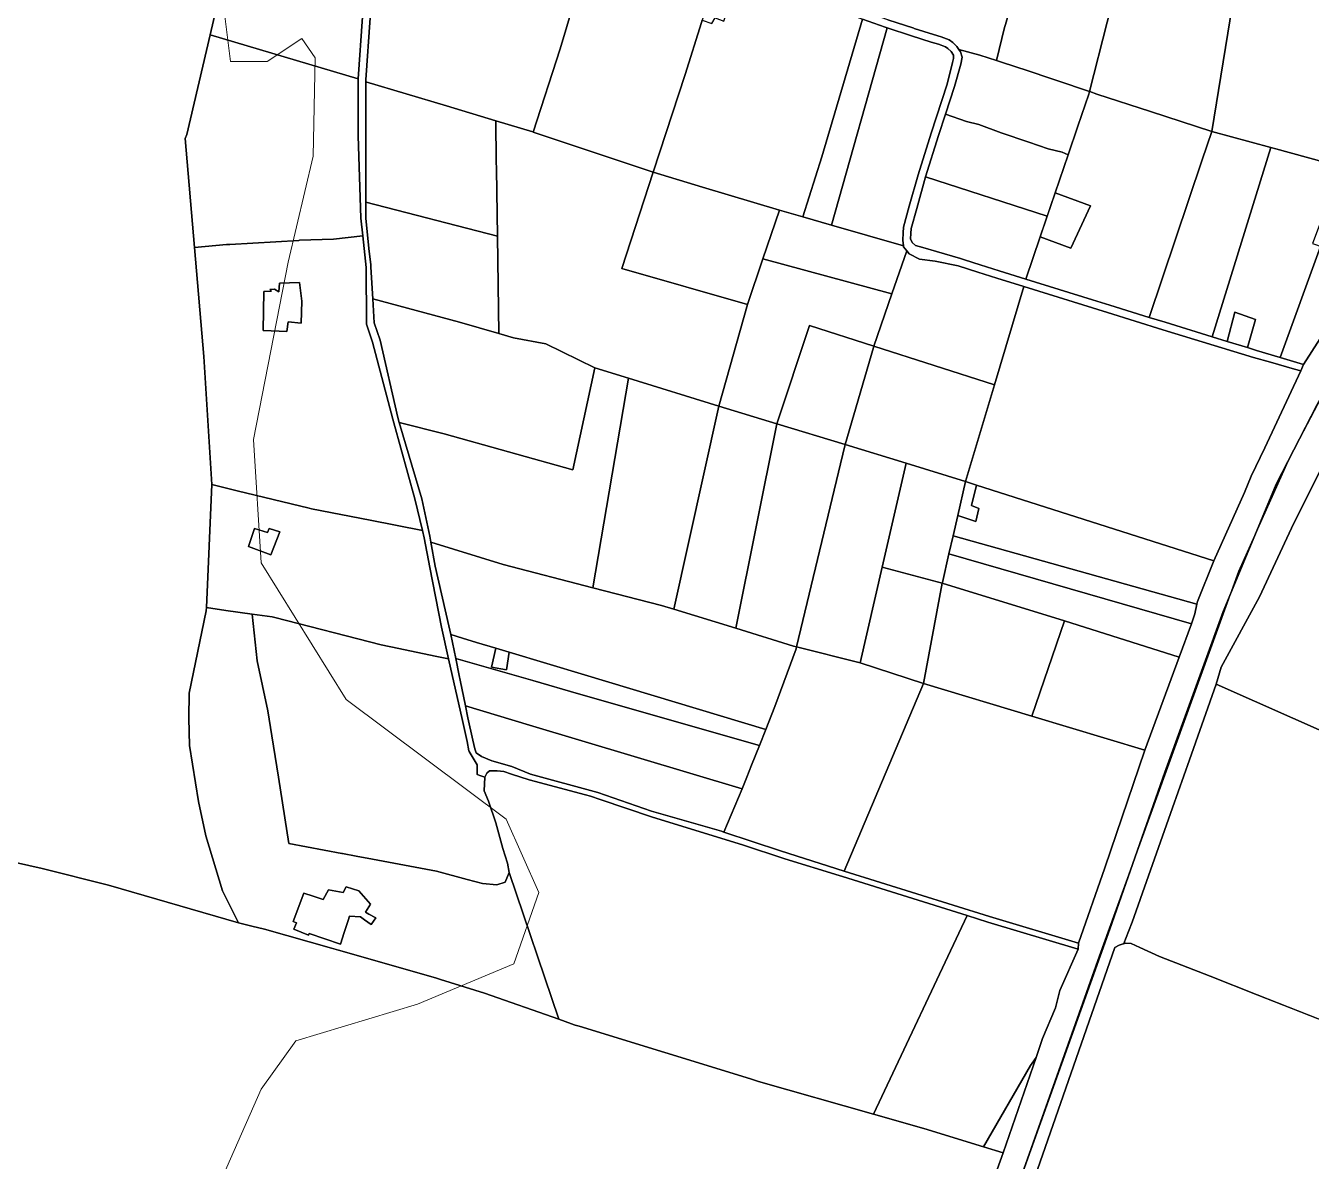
# Model space of a CAD drawing. Header units: metres. Extents: x 3 to 1027712, y 40 to 4430649.
# Drawn here: x 504594 to 505261, y 4408259 to 4408848 of the extents above; entities that cross this region are included whole.
import ezdxf

# ---------------------------------------------------------------- set-up
doc = ezdxf.new("R2010")
doc.units = ezdxf.units.M
doc.header["$MEASUREMENT"] = 0
doc.layers.add('A.ES.SDGC.CP.07003.cadastralparcel — CadastralParcel', color=1, linetype='Continuous')
doc.layers.add('Carreteras_5_km', color=2, linetype='Continuous', lineweight=30)
doc.layers.add('Habitats_5_km', color=7, linetype='Continuous', lineweight=9, true_color=0xbefad2)

msp = doc.modelspace()

# ---------------------------------------------------------------- linework, layer by layer
at = {"layer": 'A.ES.SDGC.CP.07003.cadastralparcel — CadastralParcel', "color": 7, "linetype": 'Continuous', "flags": 128}
for points in [[(505731.32, 4409298.84), (505728.68, 4409296.41), (505725.55, 4409293.22), (505710.11, 4409277.55), (505701.65, 4409268.96), (505668.82, 4409230.62), (505656.28, 4409215.97), (505617.87, 4409164), (505478.67, 4408967.89), (505391.33, 4408844.61), (505343.42, 4408778.23), (505311.14, 4408730.55), (505287.68, 4408693.64), (505264.39, 4408651.38), (505243.17, 4408610.12), (505226.8, 4408571.08), (505215.58, 4408544.07), (505185.27, 4408460.77), (505156.7, 4408379.25), (505105.82, 4408236.73)], [(505105.82, 4408236.73), (505156.7, 4408379.25), (505185.27, 4408460.77), (505215.58, 4408544.07), (505226.8, 4408571.08), (505243.17, 4408610.12), (505264.39, 4408651.38), (505287.68, 4408693.64), (505311.14, 4408730.55), (505343.42, 4408778.23), (505391.33, 4408844.61), (505478.67, 4408967.89), (505617.87, 4409164), (505656.28, 4409215.97), (505668.82, 4409230.62), (505701.65, 4409268.96), (505710.11, 4409277.55), (505725.55, 4409293.22), (505728.68, 4409296.41), (505731.32, 4409298.84)], [(504709.74, 4408928.93), (504689.85, 4408843.28), (504677.82, 4408791.49), (504676.9, 4408789.48), (504681.77, 4408732.96), (504686.65, 4408676.3), (504690.82, 4408609.88), (504687.94, 4408546.06), (504687.94, 4408546.06), (504687.72, 4408544.37), (504679.03, 4408501.63), (504678.83, 4408488.7), (504679.11, 4408474.61), (504683.73, 4408445.48), (504687.63, 4408427.65), (504696.2, 4408399.09), (504704.58, 4408382.59), (504637.08, 4408402.09), (504602.71, 4408410.8), (504555.59, 4408421.32)], [(504772.96, 4408851.95), (504770.67, 4408819.89), (504770.67, 4408818.86), (504770.69, 4408797.23), (504770.69, 4408783.8), (504770.68, 4408756.36), (504770.68, 4408747.87), (504772.47, 4408730.75), (504773.17, 4408724.05), (504773.31, 4408722.69), (504774.22, 4408706.31), (504774.92, 4408693.82), (504778.02, 4408684.87), (504787.27, 4408644.65), (504788.01, 4408642.14), (504799.67, 4408602.56), (504803.79, 4408583.07), (504804.33, 4408580.07), (504806.59, 4408567.54), (504813.79, 4408536.69), (504814.73, 4408532.12), (504817.28, 4408519.7), (504819.11, 4408510.78), (504819.6, 4408508.4), (504822.31, 4408495.16), (504823.59, 4408488.93), (504826.19, 4408477.34), (504827.14, 4408472.88), (504827.99, 4408470.71), (504830.76, 4408468.89), (504836.06, 4408466.52), (504846.44, 4408463.69), (504856.03, 4408459.73), (504891.1, 4408450.14), (504918.86, 4408440.46), (504955.26, 4408430.04), (504956.39, 4408429.67), (504985.94, 4408419.86), (505018.9, 4408409.43), (505094.39, 4408385.82), (505140.5, 4408371.93), (505140.32, 4408368.85), (505140.32, 4408368.85), (505093.51, 4408382.95), (505082.81, 4408386.29), (505017.97, 4408406.58), (505016.23, 4408407.12), (504988.11, 4408415.8), (504966.21, 4408422.96), (504919.5, 4408437.41), (504892.31, 4408446.54), (504887.29, 4408448.22), (504884.66, 4408448.93), (504855.34, 4408456.81), (504846.18, 4408459.64), (504842.23, 4408461.02), (504838.8, 4408461.39), (504834.86, 4408461.37), (504833.46, 4408460.22), (504832.45, 4408458.06), (504830.41, 4408458.79), (504828.41, 4408459.51), (504828.4, 4408464.61), (504827.92, 4408465.39), (504824.28, 4408471.37), (504824.19, 4408471.77), (504823.18, 4408476.58), (504820.9, 4408487.45), (504813.6, 4408519.5), (504809.88, 4408535.87), (504803.91, 4408566.94), (504800.86, 4408582.35), (504799.99, 4408586.04), (504796.11, 4408602.49), (504785.25, 4408641.87), (504784.72, 4408643.8), (504774.19, 4408683.7), (504770.92, 4408693.15), (504770.92, 4408693.92), (504770.9, 4408722.47), (504769.05, 4408738.98), (504768.02, 4408748.16), (504766.69, 4408790.84), (504766.67, 4408820.04), (504766.69, 4408820.33), (504768.99, 4408852.5)], [(505041.55, 4408850.97), (505055.04, 4408846.58), (505055.24, 4408846.51), (505065.22, 4408843.31), (505069.17, 4408842.18), (505073.37, 4408840.54), (505075.28, 4408839.15), (505077.45, 4408837.13), (505078.41, 4408835.62), (505079.23, 4408834.34), (505080.13, 4408831.55), (505079.5, 4408827.99), (505076.1, 4408816.42), (505071.45, 4408802.03), (505067.89, 4408790.98), (505061.07, 4408769.48), (505056.53, 4408753.2), (505053.63, 4408742.77), (505053.51, 4408740.23), (505053.39, 4408737.43), (505054.15, 4408735.53), (505055.94, 4408733.88), (505059.76, 4408732.88), (505066.88, 4408730.75), (505079.23, 4408727.24), (505081.34, 4408726.56), (505089.41, 4408723.97), (505099.33, 4408720.83), (505113.17, 4408716.53), (505147.76, 4408705.78), (505156.73, 4408703), (505177.24, 4408696.64), (505185.49, 4408694.08), (505209.8, 4408686.61), (505217.67, 4408684.19), (505228.15, 4408680.96), (505232.45, 4408679.64), (505232.89, 4408679.51), (505245.1, 4408675.86), (505257.27, 4408672.23), (505255.88, 4408668.93), (505255.88, 4408668.93), (505252.62, 4408669.83), (505240.07, 4408673.35), (505231.29, 4408675.81), (505184.31, 4408690.26), (505155.54, 4408699.18), (505112.22, 4408712.64), (505098.14, 4408717.01), (505088.19, 4408720.16), (505078.07, 4408723.41), (505066.13, 4408725.79), (505057.99, 4408726.78), (505052.64, 4408729.68), (505051.35, 4408731.24), (505049.71, 4408733.23), (505049.65, 4408733.79), (505049.35, 4408736.74), (505049.51, 4408740.41), (505049.65, 4408743.41), (505052.68, 4408754.27), (505057.24, 4408770.62), (505064.08, 4408792.19), (505072.27, 4408817.59), (505075.18, 4408828.86), (505075.68, 4408830.9), (505075.58, 4408832.62), (505074.35, 4408834.55), (505072.73, 4408836.06), (505071.43, 4408837), (505067.89, 4408838.39), (505064.06, 4408839.48), (505053.81, 4408842.77), (505041.24, 4408846.87), (505040.26, 4408847.19), (505028.38, 4408851.41)], [(505083.47, 4408213.35), (505101.33, 4408263.19), (505118.53, 4408312.76), (505121.91, 4408322.59), (505128.58, 4408338.47), (505130.74, 4408347.48), (505140.32, 4408368.85), (505140.5, 4408371.93), (505154.15, 4408411.02), (505174.96, 4408472.21), (505192.76, 4408520.41), (505199.07, 4408537.7), (505200.93, 4408542.83), (505201.93, 4408547.81), (505202.19, 4408549.19), (505210.73, 4408570.33), (505226.7, 4408605.74), (505230.15, 4408614.23), (505237.13, 4408629.03), (505255.88, 4408668.93), (505257.27, 4408672.23), (505271.76, 4408694.81)], [(505267.12, 4408619.56), (505251.02, 4408587.27), (505234.39, 4408551.69), (505214.62, 4408515.23), (505212.03, 4408506.44), (505198.15, 4408467.11), (505189.34, 4408442.23), (505176.83, 4408406.96), (505168.29, 4408382.89), (505166.46, 4408378.1), (505164.04, 4408371.82), (505163.22, 4408371.58), (505161.57, 4408370.94), (505159.36, 4408369.81), (505119.3, 4408254.55)], [(504555.59, 4408421.32), (504602.71, 4408410.8), (504637.08, 4408402.09), (504704.58, 4408382.59), (504711.56, 4408380.89), (504717.99, 4408379.32), (504752.78, 4408369.48), (504756.42, 4408368.44), (504806.85, 4408353.99), (504809.39, 4408353.2), (504832.18, 4408346.07), (504870.74, 4408332.54), (504877.41, 4408330.2), (504878.77, 4408329.72), (504879.35, 4408329.54), (504881.29, 4408328.95), (504970.22, 4408301.61), (504974.37, 4408300.33), (505034.15, 4408283.31), (505060.29, 4408275.86), (505091.28, 4408266.29), (505101.33, 4408263.19), (505083.47, 4408213.35)], [(505119.3, 4408254.55), (505159.36, 4408369.81), (505161.57, 4408370.94), (505163.22, 4408371.58), (505165, 4408372.1), (505167.8, 4408371.85), (505172.39, 4408369.84), (505182.57, 4408365.04), (505208.8, 4408354.97), (505233.24, 4408345.28), (505291.93, 4408322.23), (505332.55, 4408307), (505362.34, 4408295.93), (505370.61, 4408292.27), (505363.93, 4408268.98), (505354.72, 4408237.17)]]:
    msp.add_lwpolyline(points, dxfattribs=at)
for points in [[(505018.9, 4408859.02), (505017.56, 4408859.46), (505018.37, 4408862.2), (505025.77, 4408887.31), (505046, 4408955.97), (505070.93, 4408948.47), (505083.87, 4408944.58), (505118.34, 4408934.22), (505127.79, 4408931.37), (505112.56, 4408883.24), (505102.6, 4408848.65), (505102.18, 4408846.95), (505097.99, 4408829.88), (505089.28, 4408832.72), (505078.41, 4408835.62), (505077.45, 4408837.13), (505075.28, 4408839.15), (505073.37, 4408840.54), (505069.17, 4408842.18), (505065.22, 4408843.31), (505055.24, 4408846.51), (505055.04, 4408846.58), (505041.55, 4408850.97), (505018.9, 4408859.02)], [(504766.69, 4408820.33), (504689.85, 4408843.28), (504709.74, 4408928.93), (504712.26, 4408939.73), (504788.18, 4408915.88), (504781.72, 4408899.39), (504775.81, 4408887.8), (504773.69, 4408875.27), (504768.99, 4408852.5), (504766.69, 4408820.33)], [(504770.67, 4408819.89), (504772.96, 4408851.95), (504777.62, 4408874.53), (504779.65, 4408886.53), (504785.37, 4408897.75), (504792.33, 4408915.5), (504795.8, 4408931.14), (504798.36, 4408932.03), (504801.56, 4408931.14), (504807.26, 4408929.27), (504814.9, 4408926.76), (504852.26, 4408914.48), (504858.93, 4408912.02), (504890.58, 4408900.33), (504886.91, 4408887.99), (504885.27, 4408882.45), (504871.43, 4408835.87), (504857.52, 4408792.8), (504857.28, 4408792.88), (504838.06, 4408798.64), (504812.56, 4408806.29), (504770.67, 4408818.86), (504770.67, 4408819.89)], [(505110.03, 4408825.94), (505097.99, 4408829.88), (505102.18, 4408846.95), (505102.6, 4408848.65), (505112.56, 4408883.24), (505127.79, 4408931.37), (505133.82, 4408929.56), (505154.28, 4408923.46), (505173.79, 4408917.64), (505167.47, 4408895.38), (505155.37, 4408849.86), (505146.17, 4408813.83), (505111.74, 4408825.37), (505110.03, 4408825.94)], [(505146.42, 4408813.75), (505146.17, 4408813.83), (505155.37, 4408849.86), (505167.47, 4408895.38), (505173.79, 4408917.64), (505221.36, 4408903.46), (505227.29, 4408901.62), (505209.67, 4408793.02), (505177.83, 4408803.36), (505150.11, 4408812.36), (505146.42, 4408813.75)], [(504919.77, 4408771.89), (504857.52, 4408792.8), (504871.43, 4408835.87), (504885.27, 4408882.45), (504886.91, 4408887.99), (504890.58, 4408900.33), (504894.82, 4408898.76), (504896.22, 4408898.25), (504897.98, 4408897.3), (504900.59, 4408895.89), (504901.21, 4408895.7), (504909.59, 4408893.05), (504953.88, 4408877.31), (504950.5, 4408867.14), (504948.32, 4408860.54), (504945.26, 4408850.78), (504944.87, 4408849.55), (504936.45, 4408822.64), (504919.77, 4408771.89)], [(505240.33, 4408784.68), (505209.67, 4408793.02), (505227.29, 4408901.62), (505244.14, 4408896.41), (505263.8, 4408890.34), (505281.48, 4408884.87), (505301.78, 4408878.59), (505295.56, 4408851.84), (505295.36, 4408851.01), (505267.57, 4408777.35), (505242.88, 4408783.99), (505240.33, 4408784.68)], [(504945.43, 4408764.22), (504919.77, 4408771.89), (504936.45, 4408822.64), (504944.87, 4408849.55), (504945.26, 4408850.78), (504950.3, 4408849), (504952, 4408852.08), (504956.52, 4408850.37), (504959.28, 4408858.96), (504954.62, 4408860.47), (504956.13, 4408865.65), (504950.5, 4408867.14), (504953.88, 4408877.31), (504958.08, 4408875.82), (504966.22, 4408873.01), (505006.9, 4408858.94), (505017.61, 4408855.23), (505028.38, 4408851.41), (505007.25, 4408779.96), (504997.48, 4408748.8), (504985.31, 4408752.3), (504945.43, 4408764.22)], [(505012.29, 4408744.54), (504997.48, 4408748.8), (505007.25, 4408779.96), (505028.38, 4408851.41), (505040.26, 4408847.19), (505041.24, 4408846.87), (505012.29, 4408744.54)], [(505049.65, 4408733.79), (505012.29, 4408744.54), (505041.24, 4408846.87), (505053.81, 4408842.77), (505064.06, 4408839.48), (505067.89, 4408838.39), (505071.43, 4408837), (505072.73, 4408836.06), (505074.35, 4408834.55), (505075.58, 4408832.62), (505075.68, 4408830.9), (505075.18, 4408828.86), (505072.27, 4408817.59), (505064.08, 4408792.19), (505057.24, 4408770.62), (505052.68, 4408754.27), (505049.65, 4408743.41), (505049.51, 4408740.41), (505049.35, 4408736.74), (505049.65, 4408733.79)], [(504681.77, 4408732.96), (504676.9, 4408789.48), (504677.82, 4408791.49), (504689.85, 4408843.28), (504766.69, 4408820.33), (504766.67, 4408820.04), (504766.69, 4408790.84), (504768.02, 4408748.16), (504769.05, 4408738.98), (504753.85, 4408737.22), (504736.17, 4408736.61), (504735.9, 4408736.59), (504700.03, 4408734.51), (504698.3, 4408734.37), (504681.77, 4408732.96)], [(505110.03, 4408825.94), (505111.74, 4408825.37), (505146.17, 4408813.83), (505145.79, 4408812.35), (505140.16, 4408795.81), (505135.13, 4408781.04), (505132, 4408782.32), (505124.75, 4408784.07), (505114.69, 4408787.46), (505100.35, 4408792.42), (505088.73, 4408796.64), (505082.37, 4408798.27), (505071.45, 4408802.03), (505076.1, 4408816.42), (505079.5, 4408827.99), (505080.13, 4408831.55), (505079.23, 4408834.34), (505078.41, 4408835.62), (505089.28, 4408832.72), (505097.99, 4408829.88), (505110.03, 4408825.94)], [(504770.67, 4408818.86), (504812.56, 4408806.29), (504838.06, 4408798.64), (504838.38, 4408777.63), (504838.44, 4408773.45), (504838.98, 4408738.79), (504770.68, 4408756.36), (504770.69, 4408783.8), (504770.69, 4408797.23), (504770.67, 4408818.86)], [(505147.76, 4408705.78), (505113.17, 4408716.53), (505120.63, 4408738.45), (505136.57, 4408732.53), (505146.82, 4408754.42), (505128.37, 4408761.18), (505135.13, 4408781.04), (505140.16, 4408795.81), (505145.79, 4408812.35), (505146.17, 4408813.83), (505146.42, 4408813.75), (505150.11, 4408812.36), (505177.83, 4408803.36), (505209.67, 4408793.02), (505204.75, 4408778.39), (505177.24, 4408696.64), (505156.73, 4408703), (505147.76, 4408705.78)], [(505124.28, 4408749.17), (505061.07, 4408769.48), (505067.89, 4408790.98), (505071.45, 4408802.03), (505082.37, 4408798.27), (505088.73, 4408796.64), (505100.35, 4408792.42), (505114.69, 4408787.46), (505124.75, 4408784.07), (505132, 4408782.32), (505135.13, 4408781.04), (505128.37, 4408761.18), (505124.28, 4408749.17)], [(504838.06, 4408798.64), (504857.28, 4408792.88), (504857.52, 4408792.8), (504919.77, 4408771.89), (504903.48, 4408722.02), (504968.76, 4408703.33), (504953.87, 4408650.66), (504906.97, 4408665.02), (504889.48, 4408670.38), (504864.01, 4408682.87), (504847.34, 4408686.11), (504839.75, 4408688.28), (504838.98, 4408738.79), (504838.44, 4408773.45), (504838.38, 4408777.63), (504838.06, 4408798.64)], [(505185.49, 4408694.08), (505177.24, 4408696.64), (505204.75, 4408778.39), (505209.67, 4408793.02), (505240.33, 4408784.68), (505209.8, 4408686.61), (505185.49, 4408694.08)], [(505217.67, 4408684.19), (505209.8, 4408686.61), (505240.33, 4408784.68), (505242.88, 4408783.99), (505267.57, 4408777.35), (505276.79, 4408774.43), (505261.99, 4408735.01), (505264.53, 4408734.03), (505266.08, 4408733.43), (505245.1, 4408675.86), (505232.89, 4408679.51), (505232.45, 4408679.64), (505228.15, 4408680.96), (505232.29, 4408695.52), (505221.72, 4408699.42), (505217.67, 4408684.19)], [(504968.76, 4408703.33), (504903.48, 4408722.02), (504919.77, 4408771.89), (504945.43, 4408764.22), (504985.31, 4408752.3), (504976.76, 4408726.98), (504968.76, 4408703.33)], [(505124.28, 4408749.17), (505120.63, 4408738.45), (505113.17, 4408716.53), (505099.33, 4408720.83), (505089.41, 4408723.97), (505081.34, 4408726.56), (505079.23, 4408727.24), (505066.88, 4408730.75), (505059.76, 4408732.88), (505055.94, 4408733.88), (505054.15, 4408735.53), (505053.39, 4408737.43), (505053.51, 4408740.23), (505053.63, 4408742.77), (505056.53, 4408753.2), (505061.07, 4408769.48), (505124.28, 4408749.17)], [(505136.57, 4408732.53), (505120.63, 4408738.45), (505128.37, 4408761.18), (505146.82, 4408754.42), (505136.57, 4408732.53)], [(504770.68, 4408756.36), (504838.98, 4408738.79), (504839.75, 4408688.28), (504819.34, 4408694.14), (504774.22, 4408706.31), (504773.31, 4408722.69), (504773.17, 4408724.05), (504772.47, 4408730.75), (504770.68, 4408747.87), (504770.68, 4408756.36)], [(505043.64, 4408708.82), (504976.76, 4408726.98), (504985.31, 4408752.3), (504997.48, 4408748.8), (505012.29, 4408744.54), (505049.65, 4408733.79), (505049.71, 4408733.23), (505051.35, 4408731.24), (505043.64, 4408708.82)], [(504686.65, 4408676.3), (504681.77, 4408732.96), (504698.3, 4408734.37), (504700.03, 4408734.51), (504735.9, 4408736.59), (504736.17, 4408736.61), (504753.85, 4408737.22), (504769.05, 4408738.98), (504770.9, 4408722.47), (504770.92, 4408693.92), (504770.92, 4408693.15), (504774.19, 4408683.7), (504784.72, 4408643.8), (504785.25, 4408641.87), (504796.11, 4408602.49), (504799.99, 4408586.04), (504772.91, 4408591.43), (504742.5, 4408597.39), (504741.23, 4408597.64), (504703.93, 4408606.7), (504690.82, 4408609.88), (504686.65, 4408676.3)], [(505257.27, 4408672.23), (505245.1, 4408675.86), (505266.08, 4408733.43), (505276.97, 4408729.23), (505291.67, 4408723.7), (505283.8, 4408712.87), (505271.76, 4408694.81), (505257.27, 4408672.23)], [(504984.02, 4408641.44), (504953.87, 4408650.66), (504968.76, 4408703.33), (504976.76, 4408726.98), (505043.64, 4408708.82), (505034.31, 4408681.67), (505000.84, 4408692.39), (504984.02, 4408641.44)], [(505096.93, 4408661.62), (505034.31, 4408681.67), (505043.64, 4408708.82), (505051.35, 4408731.24), (505052.64, 4408729.68), (505057.99, 4408726.78), (505066.13, 4408725.79), (505078.07, 4408723.41), (505088.19, 4408720.16), (505098.14, 4408717.01), (505112.22, 4408712.64), (505096.93, 4408661.62)], [(504729.66, 4408689.23), (504725.6, 4408689.55), (504717.34, 4408689.81), (504717.67, 4408710.11), (504721.62, 4408710.18), (504720.87, 4408711.08), (504723.29, 4408711.3), (504725.55, 4408709.86), (504725.88, 4408714.43), (504736.19, 4408714.74), (504737.42, 4408705.1), (504737.1, 4408693.56), (504730.38, 4408694.3), (504729.66, 4408689.23)], [(504725.88, 4408714.43), (504725.55, 4408709.86), (504723.29, 4408711.3), (504720.87, 4408711.08), (504721.62, 4408710.18), (504717.67, 4408710.11), (504717.34, 4408689.81), (504725.6, 4408689.55), (504729.66, 4408689.23), (504730.38, 4408694.3), (504737.1, 4408693.56), (504737.42, 4408705.1), (504736.19, 4408714.74), (504725.88, 4408714.43)], [(505240.07, 4408673.35), (505252.62, 4408669.83), (505255.88, 4408668.93), (505237.13, 4408629.03), (505230.15, 4408614.23), (505226.7, 4408605.74), (505210.73, 4408570.33), (505087.59, 4408609.67), (505081.91, 4408611.49), (505096.93, 4408661.62), (505112.22, 4408712.64), (505155.54, 4408699.18), (505184.31, 4408690.26), (505231.29, 4408675.81), (505240.07, 4408673.35)], [(504774.22, 4408706.31), (504819.34, 4408694.14), (504839.75, 4408688.28), (504847.34, 4408686.11), (504864.01, 4408682.87), (504889.48, 4408670.38), (504878.14, 4408617.47), (504811.33, 4408636.29), (504788.01, 4408642.14), (504787.27, 4408644.65), (504778.02, 4408684.87), (504774.92, 4408693.82), (504774.22, 4408706.31)], [(505228.15, 4408680.96), (505217.67, 4408684.19), (505221.72, 4408699.42), (505232.29, 4408695.52), (505228.15, 4408680.96)], [(505019.37, 4408630.62), (504984.02, 4408641.44), (505000.84, 4408692.39), (505034.31, 4408681.67), (505034.06, 4408680.95), (505019.37, 4408630.62)], [(505051.06, 4408620.93), (505019.37, 4408630.62), (505034.06, 4408680.95), (505034.31, 4408681.67), (505096.93, 4408661.62), (505081.91, 4408611.49), (505051.06, 4408620.93)], [(504788.01, 4408642.14), (504811.33, 4408636.29), (504878.14, 4408617.47), (504889.48, 4408670.38), (504906.97, 4408665.02), (504888.52, 4408556.41), (504842, 4408568.41), (504804.33, 4408580.07), (504803.79, 4408583.07), (504799.67, 4408602.56), (504788.01, 4408642.14)], [(504924.09, 4408547.24), (504888.52, 4408556.41), (504906.97, 4408665.02), (504953.87, 4408650.66), (504930.55, 4408545.25), (504924.09, 4408547.24)], [(505285.97, 4408656.49), (505286.76, 4408658.11), (505342.32, 4408634.03), (505378.42, 4408615.25), (505388.99, 4408611.19), (505388.78, 4408610.36), (505337.46, 4408509.68), (505312.96, 4408461.62), (505212.03, 4408506.44), (505214.62, 4408515.23), (505234.39, 4408551.69), (505251.02, 4408587.27), (505267.12, 4408619.56), (505274.15, 4408633.52), (505285.97, 4408656.49)], [(504962.65, 4408535.38), (504930.55, 4408545.25), (504953.87, 4408650.66), (504984.02, 4408641.44), (504962.65, 4408535.38)], [(504992.69, 4408526.14), (504962.65, 4408535.38), (504984.02, 4408641.44), (505019.37, 4408630.62), (505019.17, 4408629.94), (504994.24, 4408525.75), (504992.69, 4408526.14)], [(505027.18, 4408517.37), (504994.24, 4408525.75), (505019.17, 4408629.94), (505019.37, 4408630.62), (505051.06, 4408620.93), (505038.65, 4408567.09), (505027.18, 4408517.37)], [(505069.82, 4408558.7), (505038.65, 4408567.09), (505051.06, 4408620.93), (505081.91, 4408611.49), (505077.89, 4408593.92), (505075.45, 4408583.27), (505073.3, 4408573.9), (505069.91, 4408559.11), (505069.82, 4408558.7)], [(504703.93, 4408606.7), (504741.23, 4408597.64), (504742.5, 4408597.39), (504772.91, 4408591.43), (504799.99, 4408586.04), (504800.86, 4408582.35), (504803.91, 4408566.94), (504809.88, 4408535.87), (504813.6, 4408519.5), (504806.71, 4408520.93), (504787.71, 4408524.85), (504778.53, 4408526.74), (504723.44, 4408540.88), (504721.97, 4408541.26), (504711.61, 4408542.72), (504697.97, 4408544.64), (504687.94, 4408546.06), (504690.82, 4408609.88), (504703.93, 4408606.7)], [(505201.93, 4408547.81), (505075.45, 4408583.27), (505077.89, 4408593.92), (505087.3, 4408590.67), (505088.81, 4408597.41), (505084.99, 4408599.04), (505087.59, 4408609.67), (505210.73, 4408570.33), (505202.19, 4408549.19), (505201.93, 4408547.81)], [(505087.3, 4408590.67), (505077.89, 4408593.92), (505081.91, 4408611.49), (505087.59, 4408609.67), (505084.99, 4408599.04), (505088.81, 4408597.41), (505087.3, 4408590.67)], [(504709.81, 4408577.83), (504712.83, 4408587.19), (504719.68, 4408585.06), (504720.45, 4408587.06), (504726.02, 4408585.44), (504721.41, 4408573.39), (504709.81, 4408577.83)], [(504709.81, 4408577.83), (504721.41, 4408573.39), (504726.02, 4408585.44), (504720.45, 4408587.06), (504719.68, 4408585.06), (504712.83, 4408587.19), (504709.81, 4408577.83)], [(504804.33, 4408580.07), (504842, 4408568.41), (504888.52, 4408556.41), (504924.09, 4408547.24), (504930.55, 4408545.25), (504962.65, 4408535.38), (504992.69, 4408526.14), (504994.24, 4408525.75), (504993.97, 4408524.62), (504982.97, 4408494.84), (504978.23, 4408482.85), (504884.22, 4408511.18), (504845.03, 4408522.98), (504838.07, 4408525.08), (504828.17, 4408528.07), (504820.91, 4408530.25), (504814.73, 4408532.12), (504813.79, 4408536.69), (504806.59, 4408567.54), (504804.33, 4408580.07)], [(505199.07, 4408537.7), (505073.3, 4408573.9), (505075.45, 4408583.27), (505201.93, 4408547.81), (505200.93, 4408542.83), (505199.07, 4408537.7)], [(505192.76, 4408520.41), (505133.16, 4408539.19), (505069.82, 4408558.7), (505069.91, 4408559.11), (505073.3, 4408573.9), (505199.07, 4408537.7), (505192.76, 4408520.41)], [(505060.15, 4408506.69), (505027.18, 4408517.37), (505038.65, 4408567.09), (505069.82, 4408558.7), (505060.15, 4408506.69)], [(505116.25, 4408489.84), (505060.15, 4408506.69), (505069.82, 4408558.7), (505133.16, 4408539.19), (505116.25, 4408489.84)], [(504696.2, 4408399.09), (504687.63, 4408427.65), (504683.73, 4408445.48), (504679.11, 4408474.61), (504678.83, 4408488.7), (504679.03, 4408501.63), (504687.72, 4408544.37), (504687.94, 4408546.06), (504697.97, 4408544.64), (504711.61, 4408542.72), (504714.24, 4408518.43), (504719.8, 4408492.58), (504721.89, 4408479.58), (504725.35, 4408458.11), (504730.77, 4408423.77), (504758.23, 4408418.58), (504758.47, 4408418.53), (504765.68, 4408417.17), (504774.07, 4408415.58), (504807.38, 4408409.29), (504823.24, 4408405.08), (504831.23, 4408402.93), (504838.6, 4408402.21), (504843, 4408403.64), (504844.97, 4408408.67), (504870.74, 4408332.54), (504832.18, 4408346.07), (504809.39, 4408353.2), (504806.85, 4408353.99), (504756.42, 4408368.44), (504752.78, 4408369.48), (504717.99, 4408379.32), (504711.56, 4408380.89), (504704.58, 4408382.59), (504696.2, 4408399.09)], [(504711.61, 4408542.72), (504721.97, 4408541.26), (504723.44, 4408540.88), (504778.53, 4408526.74), (504787.71, 4408524.85), (504806.71, 4408520.93), (504813.6, 4408519.5), (504820.9, 4408487.45), (504823.18, 4408476.58), (504824.19, 4408471.77), (504824.28, 4408471.37), (504827.92, 4408465.39), (504828.4, 4408464.61), (504828.41, 4408459.51), (504830.41, 4408458.79), (504832.45, 4408458.06), (504832.1, 4408451.04), (504834.39, 4408445.65), (504838.17, 4408434.41), (504841.77, 4408421.17), (504844.13, 4408413.6), (504844.97, 4408408.67), (504843, 4408403.64), (504838.6, 4408402.21), (504831.23, 4408402.93), (504823.24, 4408405.08), (504807.38, 4408409.29), (504774.07, 4408415.58), (504765.68, 4408417.17), (504758.47, 4408418.53), (504758.23, 4408418.58), (504730.77, 4408423.77), (504725.35, 4408458.11), (504721.89, 4408479.58), (504719.8, 4408492.58), (504714.24, 4408518.43), (504711.61, 4408542.72)], [(505174.96, 4408472.21), (505116.25, 4408489.84), (505133.16, 4408539.19), (505192.76, 4408520.41), (505174.96, 4408472.21)], [(504814.73, 4408532.12), (504820.91, 4408530.25), (504828.17, 4408528.07), (504838.07, 4408525.08), (504835.88, 4408515.12), (504843.65, 4408513.77), (504845.03, 4408522.98), (504884.22, 4408511.18), (504978.23, 4408482.85), (504974.94, 4408474.55), (504881.04, 4408501.44), (504857.37, 4408508.22), (504817.28, 4408519.7), (504814.73, 4408532.12)], [(504817.28, 4408519.7), (504857.37, 4408508.22), (504881.04, 4408501.44), (504974.94, 4408474.55), (504970.88, 4408464.27), (504968.42, 4408458.05), (504965.91, 4408452.12), (504855.64, 4408485.17), (504822.31, 4408495.16), (504819.6, 4408508.4), (504819.11, 4408510.78), (504817.28, 4408519.7)], [(504845.03, 4408522.98), (504843.65, 4408513.77), (504835.88, 4408515.12), (504838.07, 4408525.08), (504845.03, 4408522.98)], [(504985.94, 4408419.86), (504956.39, 4408429.67), (504965.91, 4408452.12), (504968.42, 4408458.05), (504970.88, 4408464.27), (504974.94, 4408474.55), (504978.23, 4408482.85), (504982.97, 4408494.84), (504993.97, 4408524.62), (504994.24, 4408525.75), (505027.18, 4408517.37), (505060.15, 4408506.69), (505018.9, 4408409.43), (504985.94, 4408419.86)], [(505140.5, 4408371.93), (505094.39, 4408385.82), (505018.9, 4408409.43), (505060.15, 4408506.69), (505116.25, 4408489.84), (505174.96, 4408472.21), (505154.15, 4408411.02), (505140.5, 4408371.93)], [(505286.07, 4408324.54), (505233.24, 4408345.28), (505208.8, 4408354.97), (505182.57, 4408365.04), (505172.39, 4408369.84), (505167.8, 4408371.85), (505165, 4408372.1), (505164.04, 4408371.82), (505166.46, 4408378.1), (505168.29, 4408382.89), (505176.83, 4408406.96), (505189.34, 4408442.23), (505198.15, 4408467.11), (505212.03, 4408506.44), (505312.96, 4408461.62), (505302.71, 4408440.23), (505292.63, 4408423.56), (505316, 4408414.6), (505320.6, 4408413.06), (505287.89, 4408329.2), (505286.07, 4408324.54)], [(504822.31, 4408495.16), (504855.64, 4408485.17), (504965.91, 4408452.12), (504956.39, 4408429.67), (504955.26, 4408430.04), (504918.86, 4408440.46), (504891.1, 4408450.14), (504856.03, 4408459.73), (504846.44, 4408463.69), (504836.06, 4408466.52), (504830.76, 4408468.89), (504827.99, 4408470.71), (504827.14, 4408472.88), (504826.19, 4408477.34), (504823.59, 4408488.93), (504822.31, 4408495.16)], [(504844.13, 4408413.6), (504841.77, 4408421.17), (504838.17, 4408434.41), (504834.39, 4408445.65), (504832.1, 4408451.04), (504832.45, 4408458.06), (504833.46, 4408460.22), (504834.86, 4408461.37), (504838.8, 4408461.39), (504842.23, 4408461.02), (504846.18, 4408459.64), (504855.34, 4408456.81), (504884.66, 4408448.93), (504887.29, 4408448.22), (504892.31, 4408446.54), (504919.5, 4408437.41), (504966.21, 4408422.96), (504988.11, 4408415.8), (505016.23, 4408407.12), (505017.97, 4408406.58), (505082.81, 4408386.29), (505034.15, 4408283.31), (504974.37, 4408300.33), (504970.22, 4408301.61), (504881.29, 4408328.95), (504879.35, 4408329.54), (504878.77, 4408329.72), (504877.41, 4408330.2), (504870.74, 4408332.54), (504844.97, 4408408.67), (504844.13, 4408413.6)], [(504738.49, 4408397.88), (504743.31, 4408396.33), (504748.48, 4408394.67), (504751.35, 4408399.7), (504758.95, 4408398.3), (504760.53, 4408401.32), (504767.1, 4408399.18), (504773.09, 4408392.23), (504770.48, 4408388.09), (504772.27, 4408387.11), (504775.77, 4408385.21), (504773.43, 4408381.7), (504769.99, 4408384.12), (504767.9, 4408385.6), (504762.19, 4408386.07), (504761.48, 4408383.85), (504759.44, 4408377.48), (504757.51, 4408371.43), (504741.24, 4408376.97), (504740.95, 4408376.18), (504733.32, 4408379.24), (504734.62, 4408382.6), (504734.6, 4408382.61), (504732.92, 4408383.26), (504738.49, 4408397.88)], [(504738.49, 4408397.88), (504732.92, 4408383.26), (504734.6, 4408382.61), (504734.62, 4408382.6), (504733.32, 4408379.24), (504740.95, 4408376.18), (504741.24, 4408376.97), (504757.51, 4408371.43), (504759.44, 4408377.48), (504761.48, 4408383.85), (504762.19, 4408386.07), (504767.9, 4408385.6), (504769.99, 4408384.12), (504773.43, 4408381.7), (504775.77, 4408385.21), (504772.27, 4408387.11), (504770.48, 4408388.09), (504773.09, 4408392.23), (504767.1, 4408399.18), (504760.53, 4408401.32), (504758.95, 4408398.3), (504751.35, 4408399.7), (504748.48, 4408394.67), (504743.31, 4408396.33), (504738.49, 4408397.88)], [(505119.24, 4408314.83), (505118.53, 4408312.76), (505115.67, 4408308.48), (505091.28, 4408266.29), (505060.29, 4408275.86), (505034.15, 4408283.31), (505082.81, 4408386.29), (505093.51, 4408382.95), (505140.32, 4408368.85), (505130.74, 4408347.48), (505128.58, 4408338.47), (505121.91, 4408322.59), (505119.24, 4408314.83)], [(505101.33, 4408263.19), (505091.28, 4408266.29), (505115.67, 4408308.48), (505118.53, 4408312.76), (505101.33, 4408263.19)]]:
    msp.add_lwpolyline(points, close=True, dxfattribs=at)
at = {"layer": 'Carreteras_5_km'}
for p, q in [((505151.46, 4408365.47, 19.58), (505155.96, 4408377.91, 19.66)), ((505151.46, 4408365.47, 19.58), (505155.96, 4408377.91, 19.66)), ((505067.91, 4408130.11, 18.8), (505151.46, 4408365.47, 19.58)), ((505067.91, 4408130.11, 18.8), (505151.46, 4408365.47, 19.58))]:
    msp.add_line(p, q, dxfattribs=at)
for points in [[(505223.79, 4408564.92, 21.47), (505250.24, 4408623.95, 22.37), (505272.06, 4408665.47, 22.85)], [(505223.79, 4408564.92, 21.47), (505250.24, 4408623.95, 22.37), (505272.06, 4408665.47, 22.85)], [(505155.96, 4408377.91, 19.66), (505217.21, 4408546.77, 21.17), (505223.79, 4408564.92, 21.47)], [(505155.96, 4408377.91, 19.66), (505217.21, 4408546.77, 21.17), (505223.79, 4408564.92, 21.47)]]:
    msp.add_polyline3d(points, dxfattribs=at)
at = {"layer": 'Habitats_5_km'}
msp.add_lwpolyline([(504756.4, 4409318.35), (504745.4, 4409287.35), (504738.4, 4409245.35), (504733.4, 4409198.35), (504724.4, 4409114.35), (504732.4, 4409024.35), (504721.4, 4408946.35), (504696.4, 4408861.35), (504700.4, 4408829.35), (504719.4, 4408829.35), (504737.4, 4408841.35), (504744.4, 4408831.35), (504743.4, 4408780.35), (504730.4, 4408725.35), (504712.4, 4408633.35), (504716.4, 4408569.35), (504760.4, 4408498.35), (504843.4, 4408436.35), (504860.4, 4408398.35), (504847.4, 4408361.35), (504797.4, 4408340.35), (504734.39, 4408321.35), (504716.39, 4408296.35), (504686.39, 4408228.35)], dxfattribs=at)

doc.saveas('drawing.dxf')
